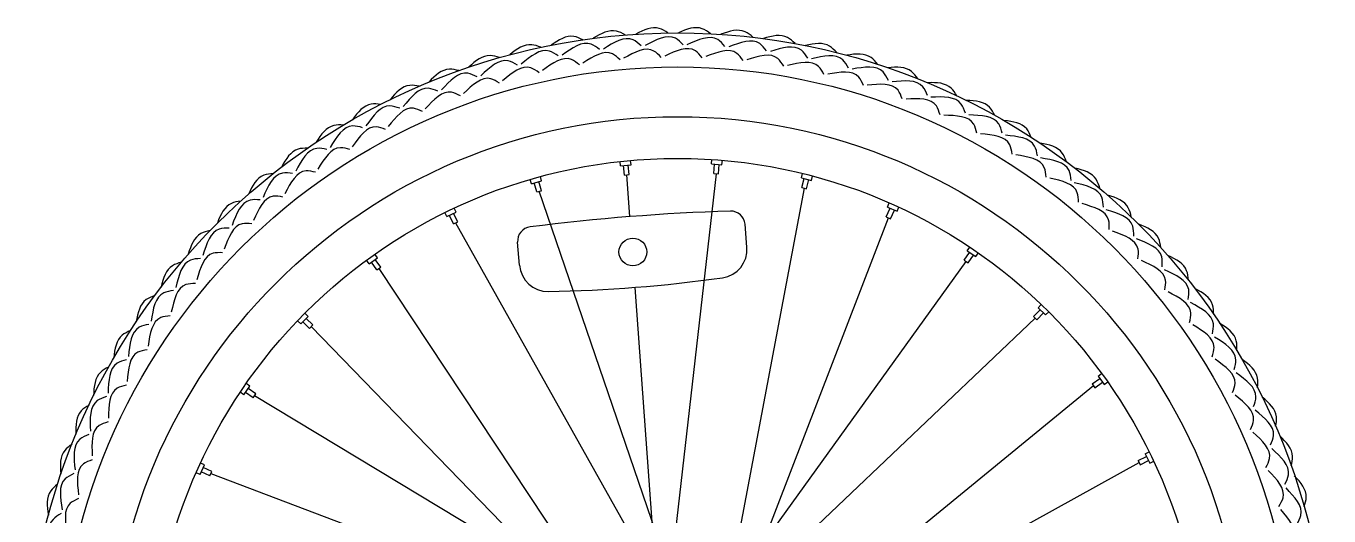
# Model space of a CAD drawing. Header units: millimetres. Extents: x -1429 to 1321, y -166 to 996.
# Drawn here: x -1425 to -740, y 370 to 628 of the extents above; entities that cross this region are included whole.
import ezdxf

# ---------------------------------------------------------------- set-up
doc = ezdxf.new("R2010")
doc.units = ezdxf.units.MM
doc.layers.add('ceco.net 419 bike wheels', color=7, linetype='Continuous')

msp = doc.modelspace()

# ---------------------------------------------------------------- linework, layer by layer
at = {"layer": 'ceco.net 419 bike wheels'}
for p, q in [((-1112.33, 554.26), (-1112.56, 556.59)), ((-1106.85, 554.8), (-1107.08, 557.14)), ((-1064.53, 555.31), (-1064.35, 557.64)), ((-1064.53, 555.31), (-1059.04, 554.89)), ((-1063.39, 550.28), (-1063.02, 555.19)), ((-1059.04, 554.89), (-1058.86, 557.23)), ((-1153.92, 546.42), (-1154.55, 548.67)), ((-1112.33, 554.26), (-1106.85, 554.8)), ((-1110.33, 549.5), (-1110.82, 554.41)), ((-1110.33, 549.5), (-1107.87, 549.75)), ((-1107.48, 527.62), (-1109.1, 549.63)), ((-1107.87, 549.75), (-1108.36, 554.65)), ((-1062.16, 550.18), (-1085.4, 345.39)), ((-1063.39, 550.28), (-1060.92, 550.09)), ((-1060.92, 550.09), (-1060.55, 555.01)), ((-1017.28, 548.04), (-1016.7, 550.31)), ((-1011.94, 546.68), (-1011.36, 548.95)), ((-1159.21, 544.93), (-1159.85, 547.18)), ((-1159.21, 544.93), (-1153.92, 546.42)), ((-1156.42, 540.59), (-1157.76, 545.34)), ((-1154.04, 541.26), (-1155.37, 546.01)), ((-1015.83, 542.58), (-1054.31, 338.67)), ((-1017.28, 548.04), (-1011.94, 546.68)), ((-1017.03, 542.89), (-1015.81, 547.66)), ((-1017.03, 542.89), (-1014.63, 542.28)), ((-1014.63, 542.28), (-1013.41, 547.05)), ((-1156.42, 540.59), (-1154.04, 541.26)), ((-1089.34, 348.79), (-1155.23, 540.93)), ((-972, 532.68), (-971.04, 534.81)), ((-1203.77, 527.6), (-1204.79, 529.71)), ((-1203.77, 527.6), (-1198.81, 529.98)), ((-1200.27, 523.81), (-1202.41, 528.25)), ((-1198.04, 524.88), (-1200.17, 529.32)), ((-1198.81, 529.98), (-1199.83, 532.09)), ((-972.65, 527.56), (-970.62, 532.05)), ((-972, 532.68), (-966.99, 530.41)), ((-970.4, 526.54), (-968.37, 531.03)), ((-966.99, 530.41), (-966.02, 532.55)), ((-1200.27, 523.81), (-1198.04, 524.88)), ((-1199.15, 524.35), (-1099.55, 346.94)), ((-1045.93, 511.51), (-1046.88, 523.61)), ((-1046.02, 333.71), (-971.53, 527.05)), ((-972.65, 527.56), (-970.4, 526.54)), ((-1165.56, 502.1), (-1166.51, 514.2)), ((-1240.17, 506), (-1241.54, 507.9)), ((-931.61, 504.76), (-928.84, 508.83)), ((-930.09, 509.69), (-928.76, 511.62)), ((-930.09, 509.69), (-925.54, 506.58)), ((-929.57, 503.36), (-926.79, 507.44)), ((-925.54, 506.58), (-924.22, 508.52)), ((-1244.64, 502.79), (-1246.01, 504.69)), ((-1244.64, 502.79), (-1240.17, 506)), ((-1240.53, 499.67), (-1243.41, 503.67)), ((-1238.52, 501.11), (-1241.4, 505.12)), ((-1240.53, 499.67), (-1238.52, 501.11)), ((-1239.53, 500.39), (-1127.76, 331.68)), ((-1048.81, 340.17), (-930.59, 504.06)), ((-931.61, 504.76), (-929.57, 503.36)), ((-1094.02, 344.1), (-1104.76, 490.45)), ((-892.8, 479.76), (-891.16, 481.44)), ((-892.8, 479.76), (-888.86, 475.92)), ((-1280.58, 471.26), (-1282.26, 472.9)), ((-1280.58, 471.26), (-1276.74, 475.2)), ((-1276.74, 475.2), (-1278.41, 476.84)), ((-1274.27, 470.67), (-1277.79, 474.12)), ((-894.27, 474.32), (-1042.56, 333.47)), ((-895.16, 475.18), (-891.71, 478.71)), ((-895.16, 475.18), (-893.39, 473.45)), ((-893.39, 473.45), (-889.94, 476.98)), ((-888.86, 475.92), (-887.22, 477.6)), ((-1276, 468.9), (-1279.52, 472.35)), ((-1276, 468.9), (-1274.27, 470.67)), ((-1134.26, 324.92), (-1275.13, 469.79)), ((-1307.4, 438.52), (-1309.33, 439.84)), ((-863.67, 438.71), (-1021.08, 309.82)), ((-864.39, 439.72), (-860.39, 442.59)), ((-864.39, 439.72), (-862.95, 437.71)), ((-862.95, 437.71), (-858.94, 440.58)), ((-861.27, 443.82), (-859.37, 445.19)), ((-861.27, 443.82), (-858.06, 439.35)), ((-858.06, 439.35), (-856.16, 440.72)), ((-1310.5, 433.98), (-1312.44, 435.3)), ((-1310.5, 433.98), (-1307.4, 438.52)), ((-1305.58, 432.45), (-1309.65, 435.23)), ((-1304.18, 434.49), (-1308.25, 437.27)), ((-1305.58, 432.45), (-1304.18, 434.49)), ((-1127.63, 326.67), (-1304.88, 433.47)), ((-1331.23, 397.07), (-1333.36, 398.04)), ((-1017.48, 300.09), (-839.72, 398.34)), ((-840.25, 399.45), (-835.81, 401.59)), ((-840.25, 399.45), (-839.18, 397.22)), ((-839.18, 397.22), (-834.74, 399.36)), ((-836.47, 402.95), (-834.35, 403.97)), ((-836.47, 402.95), (-834.08, 397.99)), ((-834.08, 397.99), (-831.97, 399.01)), ((-1333.49, 392.06), (-1335.63, 393.02)), ((-1333.49, 392.06), (-1331.23, 397.07)), ((-1328.38, 391.41), (-1332.87, 393.44)), ((-1327.36, 393.66), (-1331.85, 395.69)), ((-1328.38, 391.41), (-1327.36, 393.66)), ((-1327.87, 392.54), (-1134.06, 319.35))]:
    msp.add_line(p, q, dxfattribs=at)
for centre, radius in [((-1082.44, 281.62), 342.61), ((-1082.44, 281.62), 324.72), ((-1082.44, 281.62), 298.54), ((-1082.44, 281.62), 276.61), ((-1105.92, 509.05), 7.3)]:
    msp.add_circle(centre, radius, dxfattribs=at)
for centre, radius, start, end in [((-1020.15, -581.7), 1112.75, 91.77364, 97.21887), ((-1054.36, 523.02), 7.5, 4.49626, 91.77364), ((-1159.03, 514.79), 7.5, 97.21887, 184.49626), ((-1060.88, 510.33), 15, 278.02417, 4.49626), ((-1150.61, 503.28), 15, 184.49626, 270.96834), ((-1162.97, 1234.46), 746.29, 270.96834, 278.02417)]:
    msp.add_arc(centre, radius, start, end, dxfattribs=at)
for points, knots in [([(-1109.93, 623.12), (-1111.46, 624), (-1116.94, 626.81), (-1122.62, 623.98), (-1126.72, 621.35)], [1.290026, 1.290026, 1.290026, 1.290026, 6.384144, 19.446481, 19.446481, 19.446481, 19.446481]), ([(-1087.53, 624.19), (-1089.01, 625.17), (-1094.29, 628.33), (-1100.14, 625.88), (-1104.41, 623.52)], [1.290026, 1.290026, 1.290026, 1.290026, 6.384144, 19.446481, 19.446481, 19.446481, 19.446481]), ([(-1079.49, 617.96), (-1080.79, 619.28), (-1086.15, 624.67), (-1093.73, 620.61), (-1099.46, 617.54)], [0, 0, 0, 0, 5.278026, 21.651368, 21.651368, 21.651368, 21.651368]), ([(-1065.12, 623.79), (-1066.53, 624.86), (-1071.59, 628.36), (-1077.59, 626.3), (-1082, 624.23)], [1.290026, 1.290026, 1.290026, 1.290026, 6.384144, 19.446481, 19.446481, 19.446481, 19.446481]), ([(-1042.78, 621.92), (-1044.11, 623.09), (-1048.94, 626.91), (-1055.05, 625.24), (-1059.59, 623.47)], [1.290026, 1.290026, 1.290026, 1.290026, 6.384144, 19.446481, 19.446481, 19.446481, 19.446481]), ([(-1020.6, 618.6), (-1021.86, 619.85), (-1026.42, 623.98), (-1032.64, 622.72), (-1037.28, 621.24)], [1.290026, 1.290026, 1.290026, 1.290026, 6.384144, 19.446481, 19.446481, 19.446481, 19.446481]), ([(-1154.27, 616.61), (-1155.9, 617.28), (-1161.7, 619.36), (-1166.96, 615.81), (-1170.69, 612.67)], [1.290026, 1.290026, 1.290026, 1.290026, 6.384144, 19.446481, 19.446481, 19.446481, 19.446481]), ([(-1132.2, 620.59), (-1133.79, 621.37), (-1139.44, 623.82), (-1144.92, 620.62), (-1148.85, 617.73)], [1.290026, 1.290026, 1.290026, 1.290026, 6.384144, 19.446481, 19.446481, 19.446481, 19.446481]), ([(-1123.41, 615.47), (-1124.88, 616.6), (-1130.89, 621.26), (-1137.88, 616.24), (-1143.16, 612.44)], [0, 0, 0, 0, 5.278026, 21.651368, 21.651368, 21.651368, 21.651368]), ([(-1101.49, 617.44), (-1102.88, 618.66), (-1108.58, 623.7), (-1115.87, 619.15), (-1121.39, 615.71)], [0, 0, 0, 0, 5.278026, 21.651368, 21.651368, 21.651368, 21.651368]), ([(-1091.06, 611.3), (-1092.28, 612.6), (-1097.42, 618.12), (-1104.99, 614.01), (-1110.77, 610.86)], [0, 0, 0, 0, 5.072032, 21.445374, 21.445374, 21.445374, 21.445374]), ([(-1069.48, 611.15), (-1070.61, 612.54), (-1075.38, 618.38), (-1083.2, 614.77), (-1089.18, 612.01)], [0, 0, 0, 0, 5.072032, 21.445374, 21.445374, 21.445374, 21.445374]), ([(-1057.49, 617.05), (-1058.71, 618.45), (-1063.7, 624.18), (-1071.53, 620.62), (-1077.45, 617.93)], [0, 0, 0, 0, 5.278026, 21.651368, 21.651368, 21.651368, 21.651368]), ([(-1035.61, 614.7), (-1036.73, 616.17), (-1041.34, 622.22), (-1049.38, 619.18), (-1055.47, 616.89)], [0, 0, 0, 0, 5.278026, 21.651368, 21.651368, 21.651368, 21.651368]), ([(-1013.93, 610.92), (-1014.95, 612.47), (-1019.15, 618.81), (-1027.38, 616.3), (-1033.6, 614.4)], [0, 0, 0, 0, 5.278026, 21.651368, 21.651368, 21.651368, 21.651368]), ([(-998.7, 613.84), (-999.87, 615.16), (-1004.15, 619.58), (-1010.44, 618.73), (-1015.17, 617.56)], [1.290026, 1.290026, 1.290026, 1.290026, 6.384144, 19.446481, 19.446481, 19.446481, 19.446481]), ([(-1176.02, 611.2), (-1177.7, 611.76), (-1183.62, 613.45), (-1188.64, 609.56), (-1192.15, 606.19)], [1.290026, 1.290026, 1.290026, 1.290026, 6.384144, 19.446481, 19.446481, 19.446481, 19.446481]), ([(-1166.64, 607.27), (-1168.24, 608.2), (-1174.81, 612.03), (-1181.08, 606.14), (-1185.82, 601.69)], [0, 0, 0, 0, 5.278026, 21.651368, 21.651368, 21.651368, 21.651368]), ([(-1145.16, 612.08), (-1146.7, 613.11), (-1153, 617.36), (-1159.64, 611.9), (-1164.67, 607.76)], [0, 0, 0, 0, 5.278026, 21.651368, 21.651368, 21.651368, 21.651368]), ([(-1134.02, 607.35), (-1135.4, 608.49), (-1141.21, 613.29), (-1148.18, 608.22), (-1153.5, 604.35)], [0, 0, 0, 0, 5.072032, 21.445374, 21.445374, 21.445374, 21.445374]), ([(-1112.61, 610.03), (-1113.9, 611.25), (-1119.4, 616.42), (-1126.68, 611.82), (-1132.24, 608.31)], [0, 0, 0, 0, 5.072032, 21.445374, 21.445374, 21.445374, 21.445374]), ([(-1047.96, 609.6), (-1048.99, 611.05), (-1053.37, 617.2), (-1061.41, 614.11), (-1067.55, 611.75)], [0, 0, 0, 0, 5.072032, 21.445374, 21.445374, 21.445374, 21.445374]), ([(-1026.58, 606.64), (-1027.52, 608.16), (-1031.49, 614.58), (-1039.71, 612.02), (-1045.99, 610.07)], [0, 0, 0, 0, 5.072032, 21.445374, 21.445374, 21.445374, 21.445374]), ([(-1005.44, 602.29), (-1006.28, 603.87), (-1009.82, 610.53), (-1018.2, 608.52), (-1024.59, 606.98)], [0, 0, 0, 0, 5.072032, 21.445374, 21.445374, 21.445374, 21.445374]), ([(-992.53, 605.74), (-993.46, 607.35), (-997.23, 613.95), (-1005.61, 611.98), (-1011.94, 610.5)], [0, 0, 0, 0, 5.278026, 21.651368, 21.651368, 21.651368, 21.651368]), ([(-977.15, 607.65), (-978.23, 609.05), (-982.22, 613.74), (-988.54, 613.3), (-993.34, 612.44)], [1.290026, 1.290026, 1.290026, 1.290026, 6.384144, 19.446481, 19.446481, 19.446481, 19.446481]), ([(-1197.38, 604.37), (-1199.09, 604.82), (-1205.11, 606.12), (-1209.86, 601.92), (-1213.14, 598.32)], [1.290026, 1.290026, 1.290026, 1.290026, 6.384144, 19.446481, 19.446481, 19.446481, 19.446481]), ([(-1187.75, 601.06), (-1189.41, 601.89), (-1196.22, 605.28), (-1202.09, 598.99), (-1206.53, 594.24)], [0, 0, 0, 0, 5.278026, 21.651368, 21.651368, 21.651368, 21.651368]), ([(-1155.21, 603.28), (-1156.66, 604.32), (-1162.78, 608.73), (-1169.4, 603.22), (-1174.46, 599.01)], [0, 0, 0, 0, 5.072032, 21.445374, 21.445374, 21.445374, 21.445374]), ([(-984.63, 596.57), (-985.37, 598.2), (-988.46, 605.08), (-996.95, 603.62), (-1003.44, 602.5)], [0, 0, 0, 0, 5.072032, 21.445374, 21.445374, 21.445374, 21.445374]), ([(-971.53, 599.16), (-972.34, 600.83), (-975.68, 607.66), (-984.16, 606.25), (-990.58, 605.18)], [0, 0, 0, 0, 5.278026, 21.651368, 21.651368, 21.651368, 21.651368]), ([(-956.05, 600.06), (-957.04, 601.53), (-960.71, 606.47), (-967.05, 606.45), (-971.89, 605.9)], [1.290026, 1.290026, 1.290026, 1.290026, 6.384144, 19.446481, 19.446481, 19.446481, 19.446481]), ([(-1218.24, 596.16), (-1219.98, 596.5), (-1226.07, 597.4), (-1230.53, 592.9), (-1233.57, 589.09)], [1.290026, 1.290026, 1.290026, 1.290026, 6.384144, 19.446481, 19.446481, 19.446481, 19.446481]), ([(-1176.09, 597.83), (-1177.61, 598.78), (-1184, 602.78), (-1190.25, 596.84), (-1195.02, 592.31)], [0, 0, 0, 0, 5.072032, 21.445374, 21.445374, 21.445374, 21.445374]), ([(-964.25, 589.5), (-964.87, 591.17), (-967.51, 598.24), (-976.08, 597.33), (-982.62, 596.64)], [0, 0, 0, 0, 5.072032, 21.445374, 21.445374, 21.445374, 21.445374]), ([(-951, 591.23), (-951.7, 592.94), (-954.59, 599.98), (-963.14, 599.13), (-969.61, 598.48)], [0, 0, 0, 0, 5.278026, 21.651368, 21.651368, 21.651368, 21.651368]), ([(-935.5, 591.12), (-936.38, 592.64), (-939.72, 597.82), (-946.06, 598.2), (-950.92, 597.98)], [1.290026, 1.290026, 1.290026, 1.290026, 6.384144, 19.446481, 19.446481, 19.446481, 19.446481]), ([(-1208.42, 593.49), (-1210.13, 594.21), (-1217.15, 597.14), (-1222.59, 590.49), (-1226.71, 585.45)], [0, 0, 0, 0, 5.278026, 21.651368, 21.651368, 21.651368, 21.651368]), ([(-1196.57, 591.03), (-1198.15, 591.87), (-1204.79, 595.45), (-1210.63, 589.12), (-1215.1, 584.28)], [0, 0, 0, 0, 5.072032, 21.445374, 21.445374, 21.445374, 21.445374]), ([(-944.36, 581.11), (-944.88, 582.82), (-947.05, 590.04), (-955.66, 589.7), (-962.23, 589.44)], [0, 0, 0, 0, 5.072032, 21.445374, 21.445374, 21.445374, 21.445374]), ([(-931.03, 581.97), (-931.62, 583.73), (-934.04, 590.94), (-942.63, 590.65), (-949.13, 590.42)], [0, 0, 0, 0, 5.278026, 21.651368, 21.651368, 21.651368, 21.651368]), ([(-1238.52, 586.61), (-1240.28, 586.83), (-1246.41, 587.33), (-1250.57, 582.55), (-1253.36, 578.55)], [1.290026, 1.290026, 1.290026, 1.290026, 6.384144, 19.446481, 19.446481, 19.446481, 19.446481]), ([(-1228.55, 584.58), (-1230.3, 585.18), (-1237.49, 587.66), (-1242.49, 580.66), (-1246.28, 575.37)], [0, 0, 0, 0, 5.278026, 21.651368, 21.651368, 21.651368, 21.651368]), ([(-1216.57, 582.9), (-1218.19, 583.64), (-1225.05, 586.77), (-1230.47, 580.07), (-1234.61, 574.96)], [0, 0, 0, 0, 5.072032, 21.445374, 21.445374, 21.445374, 21.445374]), ([(-915.57, 580.84), (-916.36, 582.43), (-919.35, 587.81), (-925.64, 588.61), (-930.51, 588.7)], [1.290026, 1.290026, 1.290026, 1.290026, 6.384144, 19.446481, 19.446481, 19.446481, 19.446481]), ([(-1258.14, 575.75), (-1259.9, 575.86), (-1266.06, 575.95), (-1269.9, 570.9), (-1272.41, 566.73)], [1.290026, 1.290026, 1.290026, 1.290026, 6.384144, 19.446481, 19.446481, 19.446481, 19.446481]), ([(-925.07, 571.44), (-925.47, 573.18), (-927.16, 580.53), (-935.78, 580.75), (-942.35, 580.92)], [0, 0, 0, 0, 5.072032, 21.445374, 21.445374, 21.445374, 21.445374]), ([(-911.71, 571.42), (-912.18, 573.22), (-914.13, 580.57), (-922.72, 580.84), (-929.22, 581.04)], [0, 0, 0, 0, 5.278026, 21.651368, 21.651368, 21.651368, 21.651368]), ([(-896.36, 569.29), (-897.04, 570.92), (-899.67, 576.48), (-905.9, 577.69), (-910.75, 578.11)], [1.290026, 1.290026, 1.290026, 1.290026, 6.384144, 19.446481, 19.446481, 19.446481, 19.446481]), ([(-1248.05, 574.38), (-1249.84, 574.86), (-1257.18, 576.86), (-1261.71, 569.55), (-1265.14, 564.02)], [0, 0, 0, 0, 5.278026, 21.651368, 21.651368, 21.651368, 21.651368]), ([(-1235.98, 573.48), (-1237.65, 574.12), (-1244.7, 576.79), (-1249.67, 569.75), (-1253.47, 564.38)], [0, 0, 0, 0, 5.072032, 21.445374, 21.445374, 21.445374, 21.445374]), ([(-906.45, 560.53), (-906.74, 562.29), (-907.95, 569.73), (-916.53, 570.52), (-923.08, 571.12)], [0, 0, 0, 0, 5.072032, 21.445374, 21.445374, 21.445374, 21.445374]), ([(-893.12, 559.64), (-893.48, 561.46), (-894.93, 568.92), (-903.49, 569.75), (-909.97, 570.38)], [0, 0, 0, 0, 5.278026, 21.651368, 21.651368, 21.651368, 21.651368]), ([(-1277, 563.63), (-1278.76, 563.62), (-1284.91, 563.31), (-1288.41, 558.03), (-1290.65, 553.7)], [1.290026, 1.290026, 1.290026, 1.290026, 6.384144, 19.446481, 19.446481, 19.446481, 19.446481]), ([(-1266.84, 562.92), (-1268.66, 563.29), (-1276.11, 564.8), (-1280.16, 557.21), (-1283.22, 551.47)], [0, 0, 0, 0, 5.278026, 21.651368, 21.651368, 21.651368, 21.651368]), ([(-1254.74, 562.82), (-1256.45, 563.34), (-1263.66, 565.55), (-1268.16, 558.2), (-1271.6, 552.59)], [0, 0, 0, 0, 5.072032, 21.445374, 21.445374, 21.445374, 21.445374]), ([(-877.94, 556.5), (-878.51, 558.17), (-880.78, 563.9), (-886.91, 565.51), (-891.73, 566.24)], [1.290026, 1.290026, 1.290026, 1.290026, 6.384144, 19.446481, 19.446481, 19.446481, 19.446481]), ([(-888.59, 548.42), (-888.76, 550.2), (-889.48, 557.7), (-897.99, 559.05), (-904.49, 560.08)], [0, 0, 0, 0, 5.072032, 21.445374, 21.445374, 21.445374, 21.445374]), ([(-875.35, 546.66), (-875.58, 548.5), (-876.55, 556.04), (-885.03, 557.43), (-891.45, 558.48)], [0, 0, 0, 0, 5.278026, 21.651368, 21.651368, 21.651368, 21.651368]), ([(-1295.02, 550.3), (-1296.79, 550.18), (-1302.9, 549.47), (-1306.05, 543.96), (-1308, 539.5)], [1.290026, 1.290026, 1.290026, 1.290026, 6.384144, 19.446481, 19.446481, 19.446481, 19.446481]), ([(-1284.85, 550.26), (-1286.68, 550.51), (-1294.22, 551.53), (-1297.76, 543.69), (-1300.43, 537.76)], [0, 0, 0, 0, 5.278026, 21.651368, 21.651368, 21.651368, 21.651368]), ([(-1272.77, 550.94), (-1274.5, 551.35), (-1281.84, 553.09), (-1285.85, 545.46), (-1288.91, 539.64)], [0, 0, 0, 0, 5.072032, 21.445374, 21.445374, 21.445374, 21.445374]), ([(-860.4, 542.54), (-860.86, 544.24), (-862.75, 550.11), (-868.77, 552.12), (-873.52, 553.16)], [1.290026, 1.290026, 1.290026, 1.290026, 6.384144, 19.446481, 19.446481, 19.446481, 19.446481]), ([(-871.55, 535.17), (-871.61, 536.95), (-871.83, 544.49), (-880.24, 546.39), (-886.66, 547.84)], [0, 0, 0, 0, 5.072032, 21.445374, 21.445374, 21.445374, 21.445374]), ([(-858.45, 532.55), (-858.57, 534.4), (-859.04, 541.99), (-867.42, 543.93), (-873.75, 545.4)], [0, 0, 0, 0, 5.278026, 21.651368, 21.651368, 21.651368, 21.651368]), ([(-1312.14, 535.82), (-1313.89, 535.58), (-1319.95, 534.48), (-1322.73, 528.78), (-1324.39, 524.19)], [1.290026, 1.290026, 1.290026, 1.290026, 6.384144, 19.446481, 19.446481, 19.446481, 19.446481]), ([(-1301.98, 536.44), (-1303.83, 536.57), (-1311.42, 537.1), (-1314.44, 529.04), (-1316.72, 522.96)], [0, 0, 0, 0, 5.278026, 21.651368, 21.651368, 21.651368, 21.651368]), ([(-1289.97, 537.92), (-1291.73, 538.22), (-1299.17, 539.46), (-1302.67, 531.59), (-1305.35, 525.58)], [0, 0, 0, 0, 5.072032, 21.445374, 21.445374, 21.445374, 21.445374]), ([(-855.42, 520.83), (-855.36, 522.62), (-855.09, 530.16), (-863.36, 532.6), (-869.66, 534.47)], [0, 0, 0, 0, 5.072032, 21.445374, 21.445374, 21.445374, 21.445374]), ([(-843.81, 527.46), (-844.16, 529.19), (-845.66, 535.16), (-851.53, 537.56), (-856.21, 538.92)], [1.290026, 1.290026, 1.290026, 1.290026, 6.384144, 19.446481, 19.446481, 19.446481, 19.446481]), ([(-842.52, 517.36), (-842.52, 519.22), (-842.49, 526.82), (-850.72, 529.31), (-856.95, 531.19)], [0, 0, 0, 0, 5.278026, 21.651368, 21.651368, 21.651368, 21.651368]), ([(-1318.18, 521.54), (-1320.03, 521.55), (-1327.64, 521.57), (-1330.12, 513.34), (-1332, 507.12)], [0, 0, 0, 0, 5.278026, 21.651368, 21.651368, 21.651368, 21.651368]), ([(-1306.29, 523.8), (-1308.07, 523.98), (-1315.57, 524.74), (-1318.55, 516.65), (-1320.82, 510.48)], [0, 0, 0, 0, 5.072032, 21.445374, 21.445374, 21.445374, 21.445374]), ([(-828.24, 511.32), (-828.48, 513.08), (-829.59, 519.13), (-835.29, 521.91), (-839.87, 523.57)], [1.290026, 1.290026, 1.290026, 1.290026, 6.384144, 19.446481, 19.446481, 19.446481, 19.446481]), ([(-1328.27, 520.25), (-1330.01, 519.9), (-1335.98, 518.4), (-1338.38, 512.53), (-1339.73, 507.85)], [1.290026, 1.290026, 1.290026, 1.290026, 6.384144, 19.446481, 19.446481, 19.446481, 19.446481]), ([(-840.26, 505.47), (-840.08, 507.25), (-839.33, 514.75), (-847.41, 517.73), (-853.58, 520.01)], [0, 0, 0, 0, 5.072032, 21.445374, 21.445374, 21.445374, 21.445374]), ([(-827.62, 501.17), (-827.49, 503.02), (-826.97, 510.6), (-835.02, 513.62), (-841.11, 515.9)], [0, 0, 0, 0, 5.278026, 21.651368, 21.651368, 21.651368, 21.651368]), ([(-1321.65, 508.64), (-1323.43, 508.7), (-1330.97, 508.97), (-1333.42, 500.71), (-1335.28, 494.4)], [0, 0, 0, 0, 5.072032, 21.445374, 21.445374, 21.445374, 21.445374]), ([(-813.76, 494.21), (-813.89, 495.97), (-814.59, 502.09), (-820.1, 505.23), (-824.56, 507.19)], [1.290026, 1.290026, 1.290026, 1.290026, 6.384144, 19.446481, 19.446481, 19.446481, 19.446481]), ([(-1343.35, 503.66), (-1345.06, 503.2), (-1350.92, 501.31), (-1352.93, 495.3), (-1353.98, 490.54)], [1.290026, 1.290026, 1.290026, 1.290026, 6.384144, 19.446481, 19.446481, 19.446481, 19.446481]), ([(-1333.36, 505.61), (-1335.21, 505.49), (-1342.8, 505.02), (-1344.75, 496.65), (-1346.22, 490.31)], [0, 0, 0, 0, 5.278026, 21.651368, 21.651368, 21.651368, 21.651368]), ([(-826.14, 489.16), (-825.85, 490.92), (-824.6, 498.36), (-832.47, 501.86), (-838.48, 504.53)], [0, 0, 0, 0, 5.072032, 21.445374, 21.445374, 21.445374, 21.445374]), ([(-813.81, 484.03), (-813.56, 485.87), (-812.54, 493.4), (-820.37, 496.94), (-826.3, 499.62)], [0, 0, 0, 0, 5.278026, 21.651368, 21.651368, 21.651368, 21.651368]), ([(-1347.48, 488.72), (-1349.32, 488.48), (-1356.86, 487.52), (-1358.25, 479.03), (-1359.3, 472.61)], [0, 0, 0, 0, 5.278026, 21.651368, 21.651368, 21.651368, 21.651368]), ([(-1335.99, 492.51), (-1337.77, 492.45), (-1345.31, 492.23), (-1347.21, 483.82), (-1348.66, 477.41)], [0, 0, 0, 0, 5.072032, 21.445374, 21.445374, 21.445374, 21.445374]), ([(-813.12, 471.95), (-812.71, 473.69), (-810.98, 481.03), (-818.6, 485.04), (-824.43, 488.1)], [0, 0, 0, 0, 5.072032, 21.445374, 21.445374, 21.445374, 21.445374]), ([(-800.44, 476.18), (-800.44, 477.95), (-800.75, 484.1), (-806.04, 487.6), (-810.36, 489.84)], [1.290026, 1.290026, 1.290026, 1.290026, 6.384144, 19.446481, 19.446481, 19.446481, 19.446481]), ([(-1357.32, 486.12), (-1358.99, 485.55), (-1364.72, 483.28), (-1366.33, 477.15), (-1367.06, 472.33)], [1.290026, 1.290026, 1.290026, 1.290026, 6.384144, 19.446481, 19.446481, 19.446481, 19.446481]), ([(-801.14, 466.03), (-800.77, 467.84), (-799.26, 475.3), (-806.85, 479.34), (-812.59, 482.4)], [0, 0, 0, 0, 5.278026, 21.651368, 21.651368, 21.651368, 21.651368]), ([(-1349.24, 475.47), (-1351.01, 475.3), (-1358.52, 474.58), (-1359.86, 466.07), (-1360.89, 459.58)], [0, 0, 0, 0, 5.072032, 21.445374, 21.445374, 21.445374, 21.445374]), ([(-1370.1, 467.71), (-1371.74, 467.02), (-1377.3, 464.39), (-1378.51, 458.16), (-1378.92, 453.31)], [1.290026, 1.290026, 1.290026, 1.290026, 6.384144, 19.446481, 19.446481, 19.446481, 19.446481]), ([(-1360.45, 470.94), (-1362.27, 470.58), (-1369.74, 469.13), (-1370.57, 460.57), (-1371.2, 454.1)], [0, 0, 0, 0, 5.278026, 21.651368, 21.651368, 21.651368, 21.651368]), ([(-801.25, 453.93), (-800.72, 455.63), (-798.51, 462.85), (-805.86, 467.34), (-811.47, 470.78)], [0, 0, 0, 0, 5.072032, 21.445374, 21.445374, 21.445374, 21.445374]), ([(-788.31, 457.32), (-788.21, 459.08), (-788.11, 465.24), (-793.16, 469.08), (-797.33, 471.6)], [1.290026, 1.290026, 1.290026, 1.290026, 6.384144, 19.446481, 19.446481, 19.446481, 19.446481]), ([(-789.68, 447.23), (-789.2, 449.02), (-787.2, 456.36), (-794.51, 460.89), (-800.04, 464.32)], [0, 0, 0, 0, 5.278026, 21.651368, 21.651368, 21.651368, 21.651368]), ([(-1372.24, 452.35), (-1374.03, 451.88), (-1381.38, 449.94), (-1381.66, 441.34), (-1381.86, 434.84)], [0, 0, 0, 0, 5.278026, 21.651368, 21.651368, 21.651368, 21.651368]), ([(-1361.34, 457.61), (-1363.1, 457.32), (-1370.55, 456.11), (-1371.33, 447.53), (-1371.93, 440.98)], [0, 0, 0, 0, 5.072032, 21.445374, 21.445374, 21.445374, 21.445374]), ([(-790.58, 435.17), (-789.95, 436.84), (-787.27, 443.89), (-794.31, 448.86), (-799.68, 452.65)], [0, 0, 0, 0, 5.072032, 21.445374, 21.445374, 21.445374, 21.445374]), ([(-777.45, 437.71), (-777.23, 439.46), (-776.73, 445.6), (-781.52, 449.76), (-785.51, 452.54)], [1.290026, 1.290026, 1.290026, 1.290026, 6.384144, 19.446481, 19.446481, 19.446481, 19.446481]), ([(-1381.66, 448.49), (-1383.24, 447.71), (-1388.62, 444.71), (-1389.42, 438.42), (-1389.52, 433.55)], [1.290026, 1.290026, 1.290026, 1.290026, 6.384144, 19.446481, 19.446481, 19.446481, 19.446481]), ([(-779.48, 427.73), (-778.88, 429.49), (-776.41, 436.68), (-783.4, 441.68), (-788.69, 445.46)], [0, 0, 0, 0, 5.278026, 21.651368, 21.651368, 21.651368, 21.651368]), ([(-1372.26, 438.99), (-1373.99, 438.59), (-1381.34, 436.9), (-1381.57, 428.28), (-1381.74, 421.71)], [0, 0, 0, 0, 5.072032, 21.445374, 21.445374, 21.445374, 21.445374]), ([(-1382.79, 433.03), (-1384.54, 432.44), (-1391.75, 430.02), (-1391.46, 421.43), (-1391.24, 414.93)], [0, 0, 0, 0, 5.278026, 21.651368, 21.651368, 21.651368, 21.651368]), ([(-781.16, 415.75), (-780.42, 417.37), (-777.29, 424.24), (-783.99, 429.66), (-789.1, 433.79)], [0, 0, 0, 0, 5.072032, 21.445374, 21.445374, 21.445374, 21.445374]), ([(-767.9, 417.43), (-767.56, 419.16), (-766.66, 425.25), (-771.16, 429.72), (-774.97, 432.76)], [1.290026, 1.290026, 1.290026, 1.290026, 6.384144, 19.446481, 19.446481, 19.446481, 19.446481]), ([(-1391.93, 428.57), (-1393.46, 427.68), (-1398.63, 424.34), (-1399.02, 418.01), (-1398.8, 413.14)], [1.290026, 1.290026, 1.290026, 1.290026, 6.384144, 19.446481, 19.446481, 19.446481, 19.446481]), ([(-770.57, 407.61), (-769.86, 409.32), (-766.92, 416.33), (-773.57, 421.78), (-778.61, 425.9)], [0, 0, 0, 0, 5.278026, 21.651368, 21.651368, 21.651368, 21.651368]), ([(-1381.93, 419.7), (-1383.64, 419.19), (-1390.86, 417.02), (-1390.52, 408.41), (-1390.26, 401.83)], [0, 0, 0, 0, 5.072032, 21.445374, 21.445374, 21.445374, 21.445374]), ([(-1392.05, 413.06), (-1393.76, 412.36), (-1400.8, 409.48), (-1399.94, 400.92), (-1399.3, 394.45)], [0, 0, 0, 0, 5.278026, 21.651368, 21.651368, 21.651368, 21.651368]), ([(-773.03, 395.76), (-772.19, 397.33), (-768.62, 403.97), (-774.94, 409.82), (-779.78, 414.28)], [0, 0, 0, 0, 5.072032, 21.445374, 21.445374, 21.445374, 21.445374]), ([(-759.69, 396.56), (-759.24, 398.27), (-757.94, 404.29), (-762.14, 409.04), (-765.74, 412.33)], [1.290026, 1.290026, 1.290026, 1.290026, 6.384144, 19.446481, 19.446481, 19.446481, 19.446481]), ([(-1400.88, 408.01), (-1402.35, 407.02), (-1407.29, 403.35), (-1407.26, 397.01), (-1406.72, 392.17)], [1.290026, 1.290026, 1.290026, 1.290026, 6.384144, 19.446481, 19.446481, 19.446481, 19.446481]), ([(-763, 386.94), (-762.17, 388.6), (-758.79, 395.41), (-765.07, 401.28), (-769.82, 405.72)], [0, 0, 0, 0, 5.278026, 21.651368, 21.651368, 21.651368, 21.651368]), ([(-1390.32, 399.82), (-1391.99, 399.19), (-1399.05, 396.55), (-1398.15, 387.98), (-1397.46, 381.44)], [0, 0, 0, 0, 5.072032, 21.445374, 21.445374, 21.445374, 21.445374]), ([(-1399.98, 392.53), (-1401.64, 391.72), (-1408.48, 388.38), (-1407.07, 379.9), (-1406, 373.48)], [0, 0, 0, 0, 5.278026, 21.651368, 21.651368, 21.651368, 21.651368]), ([(-766.23, 375.28), (-765.29, 376.79), (-761.29, 383.19), (-767.22, 389.43), (-771.75, 394.2)], [0, 0, 0, 0, 5.072032, 21.445374, 21.445374, 21.445374, 21.445374]), ([(-752.86, 375.21), (-752.3, 376.88), (-750.61, 382.81), (-754.5, 387.82), (-757.87, 391.33)], [1.290026, 1.290026, 1.290026, 1.290026, 6.384144, 19.446481, 19.446481, 19.446481, 19.446481]), ([(-1408.46, 386.91), (-1409.86, 385.83), (-1414.56, 381.84), (-1414.11, 375.52), (-1413.26, 370.72)], [1.290026, 1.290026, 1.290026, 1.290026, 6.384144, 19.446481, 19.446481, 19.446481, 19.446481]), ([(-756.8, 365.82), (-755.86, 367.42), (-752.04, 373.99), (-757.92, 380.26), (-762.37, 385)], [0, 0, 0, 0, 5.278026, 21.651368, 21.651368, 21.651368, 21.651368]), ([(-1397.39, 379.43), (-1399.01, 378.7), (-1405.89, 375.6), (-1404.43, 367.11), (-1403.31, 360.63)], [0, 0, 0, 0, 5.072032, 21.445374, 21.445374, 21.445374, 21.445374]), ([(-1406.55, 371.53), (-1408.16, 370.61), (-1414.76, 366.83), (-1412.8, 358.46), (-1411.31, 352.12)], [0, 0, 0, 0, 5.278026, 21.651368, 21.651368, 21.651368, 21.651368]), ([(-760.78, 354.4), (-759.74, 355.84), (-755.33, 361.96), (-760.84, 368.59), (-765.05, 373.64)], [0, 0, 0, 0, 5.072032, 21.445374, 21.445374, 21.445374, 21.445374])]:
    msp.add_open_spline(points, degree=3, knots=knots, dxfattribs=at)

doc.saveas('drawing.dxf')
